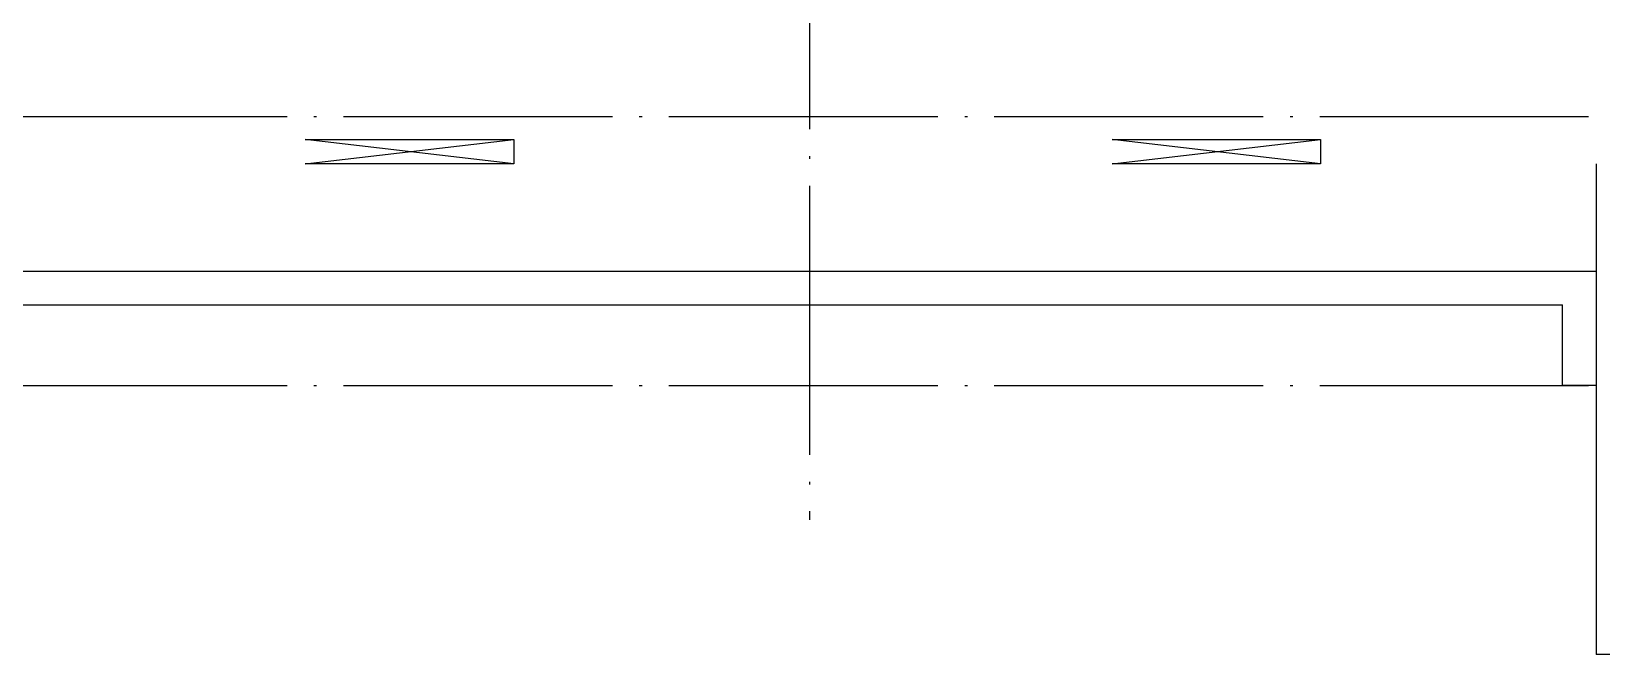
# Model space of a CAD drawing. Header units: millimetres. Extents: x 198973 to 283123, y 132052 to 191502.
# Drawn here: x 237273 to 248950, y 161166 to 165799 of the extents above; entities that cross this region are included whole.
import ezdxf

# ---------------------------------------------------------------- set-up
doc = ezdxf.new("R2010")
doc.units = ezdxf.units.MM
doc.header["$LTSCALE"] = 1000
doc.linetypes.add('CENTER', pattern=[2, 1.25, -0.25, 0.25, -0.25])
doc.linetypes.add('DOTE', pattern=[2.42, 2, -0.2, 0.02, -0.2])
for name, color, linetype in [('3T_WOOD', 21, 'Continuous'), ('ACS_PFG_FK', 30, 'Continuous'), ('DOTE', 1, 'CENTER'), ('STAIR', 2, 'Continuous')]:
    doc.layers.add(name, color=color, linetype=linetype)

msp = doc.modelspace()

# ---------------------------------------------------------------- linework, layer by layer
at = {"layer": '3T_WOOD'}
for p, q in [((219460, 163766), (248660, 163766)), ((248660, 163166), (248660, 163766)), ((248910, 163166), (248660, 163166))]:
    msp.add_line(p, q, dxfattribs=at)
msp.add_lwpolyline([(219210, 164016), (248910, 164016)], dxfattribs=at)
at = {"layer": 'ACS_PFG_FK'}
for p, q in [((240860, 164815), (239310, 164995)), ((239310, 164815), (240860, 164995)), ((239310, 164995), (240860, 164995)), ((240860, 164995), (240860, 164815)), ((246860, 164815), (245310, 164995)), ((245310, 164815), (246860, 164995)), ((245310, 164995), (246860, 164995)), ((246860, 164995), (246860, 164815)), ((240860, 164815), (239310, 164815)), ((246860, 164815), (245310, 164815))]:
    msp.add_line(p, q, dxfattribs=at)
at = {"layer": 'DOTE', "linetype": 'DOTE'}
for p, q in [((243060, 184011), (243060, 162168)), ((210554, 165166), (257417, 165166)), ((210554, 163166), (257417, 163166))]:
    msp.add_line(p, q, dxfattribs=at)
at = {"layer": 'STAIR'}
for p in [(248910, 164815), (251360, 161166)]:
    msp.add_line(p, (248910, 161166), dxfattribs=at)

doc.saveas('drawing.dxf')
